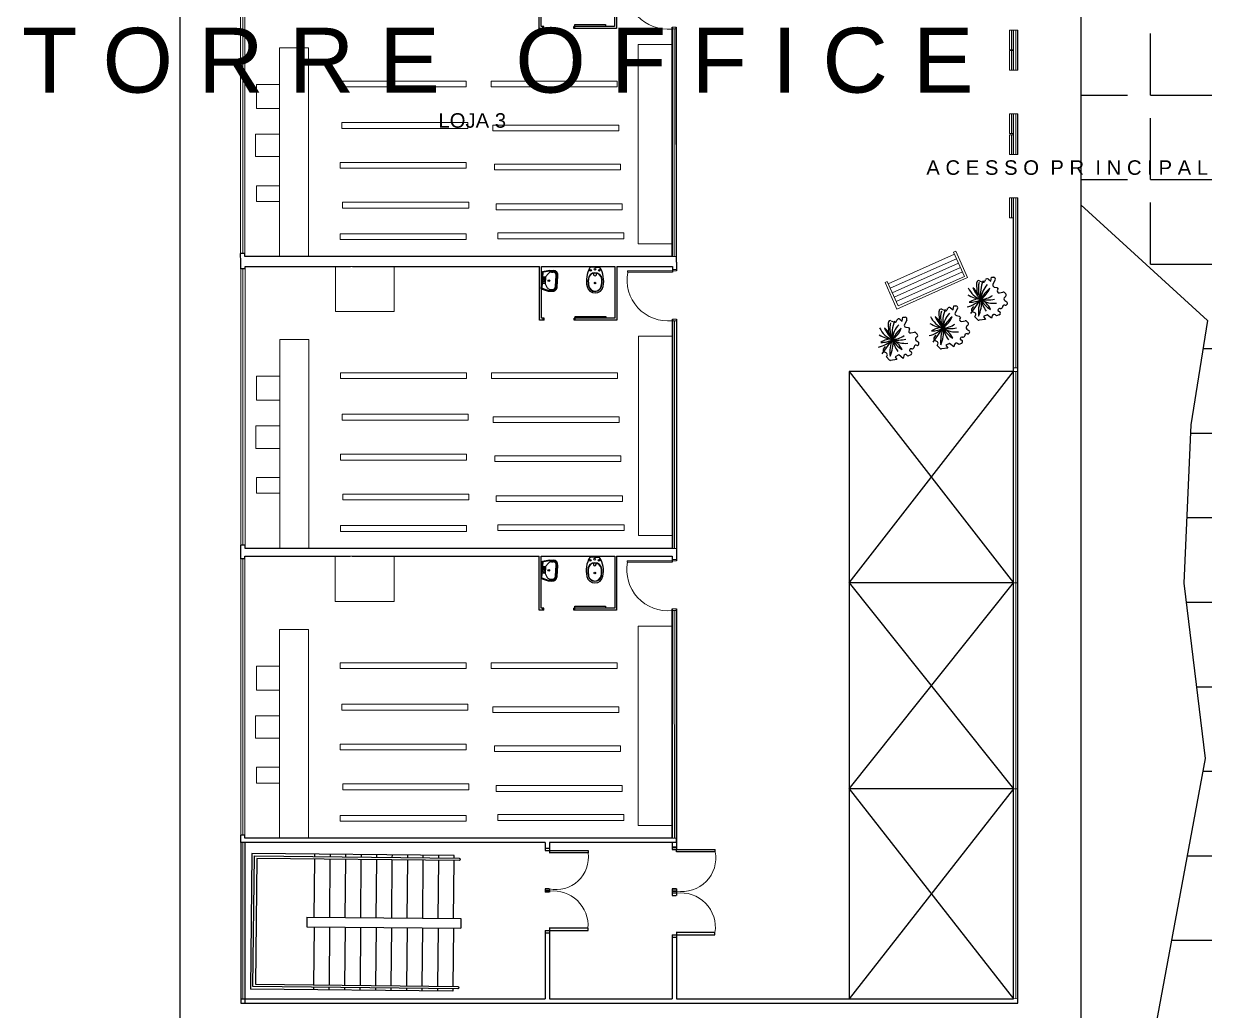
# Model space of a CAD drawing. Header units: metres. Extents: x 325024 to 7190115, y 7391967 to 10157759.
# Drawn here: x 326118.61 to 326143.46, y 7392826.5 to 7392846.89 of the extents above; entities that cross this region are included whole.
import ezdxf

# ---------------------------------------------------------------- set-up
doc = ezdxf.new("R2010")
doc.units = ezdxf.units.M
doc.layers.get('0').update_dxf_attribs({"lineweight": 18})
for name, color, linetype in [('Alvenaria', 6, 'Continuous'), ('Corrimão', 1, 'Continuous'), ('greeb', 92, 'Continuous'), ('HIDRAULICA', 3, 'Continuous'), ('PECAS', 2, 'Continuous'), ('TEXTO', 2, 'Continuous')]:
    doc.layers.add(name, color=color, linetype=linetype)
for name, color, linetype, lineweight in [('ESQUADRIA', 2, 'Continuous', 15), ('linagrossa', 7, 'Continuous', 25), ('MÓVEIS', 7, 'Continuous', 13), ('PISO', 254, 'Continuous', 9), ('VIDRO', 4, 'Continuous', 15)]:
    doc.layers.add(name, color=color, linetype=linetype, lineweight=lineweight)
doc.styles.get("Standard").update_dxf_attribs({"font": 'arial.ttf'})

# ---------------------------------------------------------------- blocks, each defined once
blk = doc.blocks.new('new block.dwg vaso sanitario')
at = {"layer": 'PECAS', "color": 0}
for q in [(0, 95.742742), (0, -95.742742)]:
    blk.add_line((0, 0), q, dxfattribs=at)
for centre, radius in [((40.000002, 0), 17.500001), ((62.500003, 91.500003), 17.500001), ((325.000014, 0), 15.000001), ((62.500003, -91.500004), 17.500001)]:
    blk.add_circle(centre, radius, dxfattribs=at)
for centre, radius, start, end in [((7.500001, 95.742742), 7.5, 120.612911, 180), ((281.877309, -367.965429), 546.302538, 78.038978, 120.612911), ((257.500011, 0), 145.000006, 94.115245, 180), ((257.500011, 0), 145.000006, 180, 265.884755), ((257.500011, 0), 138.500006, 94.115245, 180), ((257.500011, 0), 138.500006, 180, 265.884755), ((145.000006, 0), 30.000001, 213.541951, 146.458049), ((282.97582, -354.084727), 500.00002, 77.754014, 94.115245), ((282.97582, -354.084727), 493.50002, 77.754014, 94.115245), ((359.829176, 0), 131.170844, 0, 77.754014), ((359.829176, 0), 131.170844, 282.245986, 0), ((359.829176, 0), 137.670844, 0, 77.754014), ((359.829176, 0), 137.670844, 282.245986, 0), ((359.829176, 0), 170.170846, 0, 78.038978), ((359.829176, 0), 170.170846, 281.961022, 0), ((7.500001, -95.742742), 7.5, 180, 239.387089), ((281.877309, 367.965428), 546.302538, 239.387089, 281.961022), ((282.97582, 354.084726), 500.00002, 265.884755, 282.245986), ((282.97582, 354.084726), 493.50002, 265.884755, 282.245986)]:
    blk.add_arc(centre, radius, start, end, dxfattribs=at)
blk = doc.blocks.new('Escada Emergência')
at = {"layer": 'Alvenaria'}
for p, q in [((-4.18, -0.05), (-4.18, 0)), ((-4.18, 0), (0, 0)), ((-3.86, -0.05), (-3.86, 0)), ((-3.54, -0.05), (-3.54, 0)), ((-3.22, -0.05), (-3.22, 0)), ((-2.9, -0.05), (-2.9, 0)), ((-2.58, -0.05), (-2.58, 0)), ((-2.26, -0.05), (-2.26, 0)), ((-1.94, -0.05), (-1.94, 0)), ((-1.62, -0.05), (-1.62, 0)), ((-1.3, -0.05), (-1.3, 0)), ((0, -2.8), (0, 0)), ((-4.18, -1.3), (-4.18, -0.1)), ((-3.86, -1.3), (-3.86, -0.1)), ((-3.54, -1.3), (-3.54, -0.1)), ((-3.22, -1.3), (-3.22, -0.1)), ((-2.9, -1.3), (-2.9, -0.1)), ((-2.58, -1.3), (-2.58, -0.1)), ((-2.26, -1.3), (-2.26, -0.1)), ((-1.94, -1.3), (-1.94, -0.1)), ((-1.62, -1.3), (-1.62, -0.1)), ((-1.3, -1.3), (-1.3, -0.1)), ((-1.15, -1.3), (-4.33, -1.3)), ((-4.33, -1.5), (-4.33, -1.3)), ((-1.15, -1.5), (-1.15, -1.3)), ((-1.15, -1.5), (-4.33, -1.5)), ((-4.18, -1.5), (-4.18, -2.7)), ((-3.86, -1.5), (-3.86, -2.7)), ((-3.54, -1.5), (-3.54, -2.7)), ((-3.22, -1.5), (-3.22, -2.7)), ((-2.9, -1.5), (-2.9, -2.7)), ((-2.58, -1.5), (-2.58, -2.7)), ((-2.26, -1.5), (-2.26, -2.7)), ((-1.94, -1.5), (-1.94, -2.7)), ((-1.62, -1.5), (-1.62, -2.7)), ((-1.3, -1.5), (-1.3, -2.7)), ((-4.18, -2.75), (-4.18, -2.8)), ((-4.18, -2.8), (0, -2.8)), ((-3.86, -2.75), (-3.86, -2.8)), ((-3.54, -2.75), (-3.54, -2.8)), ((-3.22, -2.75), (-3.22, -2.8)), ((-2.9, -2.75), (-2.9, -2.8)), ((-2.58, -2.75), (-2.58, -2.8)), ((-2.26, -2.75), (-2.26, -2.8)), ((-1.94, -2.75), (-1.94, -2.8)), ((-1.62, -2.75), (-1.62, -2.8)), ((-1.3, -2.75), (-1.3, -2.8))]:
    blk.add_line(p, q, dxfattribs=at)
at = {"layer": 'Corrimão'}
blk.add_lwpolyline([(-4.28, -0.05), (-0.05, -0.05), (-0.05, -2.75), (-4.28, -2.75, -1), (-4.28, -2.7), (-0.1, -2.7), (-0.1, -0.1), (-4.28, -0.1, -1)], format="xyb", close=True, dxfattribs=at)
blk = doc.blocks.new('pia de banheiro')
at = {"layer": 'HIDRAULICA', "color": 0}
for p, q in [((-1167.941, -47.098), (-1167.741, -47.048)), ((-1167.941, -47.598), (-1167.941, -47.098)), ((-1167.921, -47.113), (-1167.736, -47.067)), ((-1167.921, -47.582), (-1167.921, -47.113)), ((-1167.841, -47.248), (-1167.767, -47.141)), ((-1167.741, -47.048), (-1167.632, -47.048)), ((-1167.741, -47.068), (-1167.632, -47.068)), ((-1167.685, -47.098), (-1167.632, -47.098)), ((-1167.541, -47.506), (-1167.541, -47.189)), ((-1167.511, -47.506), (-1167.511, -47.189)), ((-1167.491, -47.506), (-1167.491, -47.189)), ((-1167.921, -47.248), (-1167.841, -47.248)), ((-1167.841, -47.448), (-1167.921, -47.448)), ((-1167.841, -47.248), (-1167.841, -47.448)), ((-1167.841, -47.448), (-1167.771, -47.553)), ((-1167.941, -47.598), (-1167.741, -47.648)), ((-1167.921, -47.582), (-1167.736, -47.628)), ((-1167.741, -47.628), (-1167.632, -47.628)), ((-1167.741, -47.648), (-1167.632, -47.648)), ((-1167.687, -47.598), (-1167.632, -47.598))]:
    blk.add_line(p, q, dxfattribs=at)
for centre, radius in [((-1167.881, -47.348), 0.0195), ((-1167.881, -47.298), 0.0183), ((-1167.881, -47.398), 0.0182), ((-1167.741, -47.348), 0.0234)]:
    blk.add_circle(centre, radius, dxfattribs=at)
for centre, radius, start, end in [((-1167.685, -47.198), 0.1, 90, 145.2405), ((-1167.632, -47.189), 0.141, 0, 90), ((-1167.632, -47.189), 0.121, 0, 90), ((-1167.632, -47.189), 0.0914, 0, 90), ((-1167.687, -47.498), 0.1, 213.7272, 270), ((-1167.632, -47.506), 0.0914, 270, 0), ((-1167.632, -47.506), 0.121, 270, 0), ((-1167.632, -47.506), 0.141, 270, 0)]:
    blk.add_arc(centre, radius, start, end, dxfattribs=at)
blk = doc.blocks.new('tree-pl-31')
at = {"color": 0, "linetype": 'ByBlock'}
for p, q in [((-1.118, 0.086), (-0.991, 0.248)), ((-0.991, 0.248), (-0.91, 0.222)), ((-0.025, 0.096), (-0.862, 0.508)), ((-0.783, 0.29), (-0.75, 0.409)), ((-0.607, 0.471), (-0.458, 0.392)), ((0.314, 0.334), (0.829, 0.44)), ((0.946, 0.317), (0.902, 0.145)), ((0.977, 0.023), (1.035, 0.01)), ((-1.042, -0.33), (-1.136, -0.004)), ((-0.905, -0.207), (-1.042, -0.33)), ((-0.926, -0.64), (-0.782, -0.388)), ((-0.787, -0.657), (-0.926, -0.64)), ((-0.782, -0.388), (-0.905, -0.207)), ((0.74, -0.513), (0.74, -0.655)), ((1.118, -0.503), (0.872, -0.418)), ((1.101, -0.136), (1.021, -0.279)), ((1.021, -0.279), (1.238, -0.279)), ((1.238, -0.279), (1.25, -0.398)), ((-0.761, -0.878), (-0.716, -0.812)), ((-0.679, -1.011), (-0.761, -0.878)), ((-0.472, -0.907), (-0.499, -0.99)), ((-0.446, -0.906), (-0.472, -0.907)), ((-0.214, -1.12), (-0.244, -1.12)), ((-0.14, -1.29), (-0.129, -1.269)), ((0.128, -1.175), (0.069, -1.294)), ((0.32, -1.182), (0.291, -1.15)), ((0.533, -1.094), (0.473, -1.174)), ((0.481, -0.835), (0.551, -1.015)), ((0.668, -0.734), (0.62, -0.71)), ((0.74, -0.655), (0.668, -0.734)), ((-0.077, -1.333), (-0.14, -1.29))]:
    blk.add_line(p, q, dxfattribs=at)
for centre, radius, start, end in [((1.134, 1.495), 1.837, 204.01258, 231.15221), ((-1.182, -0.151), 1.219, 11.35568, 42.1465), ((0.929, 0.831), 1.219, 187.74703, 218.98324), ((1.163, -0.151), 1.219, 124.5644, 168.64432), ((1.805, 0.115), 1.837, 157.61267, 180.81329), ((-1.04, 0.024), 0.1, 141.86272, 196.07988), ((-0.44, -1.708), 1.837, 77.33424, 105.43579), ((-0.44, 1.834), 1.837, 254.56421, 282.66576), ((-0.88, 0.317), 0.1, 252.24341, 344.54933), ((-0.654, 0.383), 0.1, 62.15895, 164.54933), ((0.679, -1.616), 1.837, 111.56279, 134.18424), ((-1.181, 0.474), 1.219, 305.80884, 342.56663), ((0.68, -0.921), 1.219, 123.73175, 160.48954), ((1.083, -0.411), 1.219, 157.12713, 196.64003), ((0.719, -0.892), 1.219, 84.39933, 129.21764), ((-0.565, -1.675), 1.837, 48.96319, 73.76269), ((1.485, -0.961), 1.837, 121.9513, 146.58474), ((-1.047, 1.569), 1.837, 303.45503, 328.08846), ((1.163, 0.343), 1.219, 191.35568, 223.75306), ((1.805, 0.077), 1.837, 179.18671, 202.43807), ((0.558, -1.662), 1.837, 77.21474, 107.99123), ((0.114, -1.127), 1.219, 55.24334, 95.82227), ((0.895, 0.903), 1.219, 222.07606, 257.97502), ((0.849, 0.342), 0.1, 345.74529, 101.55475), ((0.999, 0.121), 0.1, 165.74529, 257.31082), ((1.013, -0.088), 0.1, 330.96283, 77.31082), ((0.84, -0.513), 0.1, 71.08283, 180), ((1.151, -0.408), 0.1, 251.08283, 6.00473), ((-0.798, -0.756), 0.1, 325.85938, 83.2062), ((-0.594, -0.959), 0.1, 211.51649, 342.00791), ((-0.442, -1.006), 0.1, 356.15566, 92.29225), ((-0.242, -1.02), 0.1, 176.15566, 268.75374), ((-0.216, -1.22), 0.1, 330.5417, 88.75374), ((0.218, -1.219), 0.1, 43.07036, 153.92079), ((0.393, -1.113), 0.1, 223.07036, 322.83506), ((0.574, -0.799), 0.1, 62.83364, 201.1591), ((0.453, -1.034), 0.1, 322.83506, 10.9464), ((-0.021, -1.25), 0.1, 235.69401, 333.92079)]:
    blk.add_arc(centre, radius, start, end, dxfattribs=at)
blk = doc.blocks.new('BANCO DE PRAÇA')
at = {"layer": 'MÓVEIS'}
for p, q in [((-1258.724, -31.249), (-1257.124, -31.249)), ((-1258.724, -31.849), (-1258.724, -31.249)), ((-1258.674, -31.299), (-1257.174, -31.299)), ((-1258.674, -31.849), (-1258.674, -31.299)), ((-1257.174, -31.299), (-1257.174, -31.849)), ((-1257.124, -31.249), (-1257.124, -31.849)), ((-1258.674, -31.399), (-1257.174, -31.399)), ((-1258.674, -31.499), (-1257.174, -31.499)), ((-1258.724, -31.799), (-1258.724, -31.849)), ((-1258.674, -31.599), (-1257.174, -31.599)), ((-1258.674, -31.699), (-1257.174, -31.699)), ((-1258.674, -31.799), (-1257.174, -31.799)), ((-1258.674, -31.849), (-1258.674, -31.799)), ((-1257.174, -31.799), (-1257.174, -31.849)), ((-1257.124, -31.849), (-1257.124, -31.799)), ((-1258.724, -31.849), (-1258.674, -31.849)), ((-1257.174, -31.849), (-1257.124, -31.849))]:
    blk.add_line(p, q, dxfattribs=at)

msp = doc.modelspace()

# ---------------------------------------------------------------- hatches: boundary and pattern name
at = {"layer": 'linagrossa'}
h = msp.add_hatch(dxfattribs=at)
h.set_pattern_fill('ANGLE', color=256, scale=0.25)
h.set_pattern_definition([(0, (0, 0), (0, 1.74625), [1.27, -0.47625]), (90, (0, 0), (-1.74625, 1e-16), [1.27, -0.47625])])
h.paths.add_polyline_path([(326143.887, 7392816.626), (326144.425, 7392819.217), (326145.844, 7392821.711), (326147.459, 7392825.299), (326149.074, 7392828.428), (326150.151, 7392831.46), (326150.248, 7392833.366), (326150.36, 7392835.543), (326149.562, 7392838.668), (326147.751, 7392842.579), (326147.164, 7392846.148), (326148.485, 7392848.544), (326148.975, 7392849.962), (326148.828, 7392850.842), (326146.724, 7392851.869), (326142.76, 7392852.553), (326140.434, 7392852.553), (326140.434, 7392843.155), (326143.053, 7392840.759), (326142.711, 7392838.608), (326142.564, 7392835.332), (326143.004, 7392831.714), (326141.778, 7392825.098), (326140.359, 7392823.436), (326137.57, 7392821.529), (326135.857, 7392821.138), (326131.4, 7392819.11), (326128.758, 7392817.907), (326125.495, 7392816.395), (326125.842, 7392812.8), (326129.051, 7392810.554), (326130.027, 7392809.231), (326129.319, 7392806.201), (326126.208, 7392801.875), (326125.523, 7392799.968), (326125.376, 7392797.132), (326125.213, 7392793.97), (326125.077, 7392791.34), (326125.313, 7392789.149), (326127.174, 7392789.35), (326126.95, 7392800.628), (326136.862, 7392800.375), (326141.547, 7392803.374), (326142.811, 7392804.384), (326144.53, 7392807.011), (326147.488, 7392809.838), (326147.537, 7392811.451), (326143.593, 7392814.279)])
h.paths.add_polyline_path([(326126.592, 7392800.711), (326126.574, 7392800.606), (326126.384, 7392800.667)], flags=16)
h.paths.add_polyline_path([(326126.055, 7392800.838), (326126.215, 7392800.733), (326126.11, 7392800.574), (326126.025, 7392800.637)], flags=16)
h.paths.add_polyline_path([(326126.332, 7392800.607), (326126.311, 7392800.544), (326126.195, 7392800.511), (326126.206, 7392800.606)], flags=16)
h.paths.add_polyline_path([(326126.677, 7392800.46), (326126.41, 7392800.431), (326126.532, 7392800.312)], flags=16)
h.paths.add_polyline_path([(326125.929, 7392800.615), (326126.047, 7392800.489), (326125.857, 7392800.392), (326125.703, 7392800.442)], flags=16)
h.paths.add_polyline_path([(326126.335, 7392800.439), (326126.406, 7392800.333), (326126.2, 7392800.34), (326126.184, 7392800.318), (326126.186, 7392800.32), (326126.09, 7392800.404), (326126.28, 7392800.448), (326126.2, 7392800.34), (326126.211, 7392800.34)], flags=16)
h.paths.add_polyline_path([(326126.635, 7392800.285), (326126.771, 7392800.197), (326126.507, 7392800.088), (326126.426, 7392800.241)], flags=16)
h.paths.add_polyline_path([(326125.963, 7392800.393), (326126.112, 7392800.309), (326125.977, 7392800.257), (326126.032, 7392800.096), (326126.198, 7392800.088), (326126.175, 7392800.076), (326126.201, 7392800.047), (326126.343, 7392800.174), (326126.409, 7392800.092), (326126.328, 7392799.905), (326126.175, 7392800.076), (326126.008, 7392799.991), (326126.007, 7392799.999), (326125.901, 7392799.951), (326125.869, 7392800.162), (326125.924, 7392800.236), (326125.861, 7392800.212)], flags=16)
h.paths.add_polyline_path([(326126.277, 7392800.257), (326126.242, 7392800.168), (326126.12, 7392800.199), (326126.157, 7392800.256)], flags=16)
h.paths.add_polyline_path([(326126.595, 7392799.836), (326126.595, 7392799.664), (326126.39, 7392799.723), (326126.38, 7392799.741), (326126.276, 7392799.774), (326126.352, 7392799.79), (326126.311, 7392799.864)], flags=16)
h.paths.add_polyline_path([(326126.043, 7392799.948), (326126.144, 7392799.761), (326126.107, 7392799.637), (326126.132, 7392799.637), (326126.111, 7392799.573), (326125.995, 7392799.541), (326126.006, 7392799.636), (326126.072, 7392799.636), (326125.995, 7392799.734), (326125.909, 7392799.603), (326125.824, 7392799.666), (326125.855, 7392799.867), (326125.918, 7392799.826)], flags=16)
h.paths.add_polyline_path([(326126.57, 7392799.567), (326126.302, 7392799.537), (326126.424, 7392799.418)], flags=16)
h.paths.add_polyline_path([(326126.228, 7392799.546), (326126.299, 7392799.44), (326126.104, 7392799.447)], flags=16)
h.paths.add_polyline_path([(326126.675, 7392799.266), (326126.696, 7392799.282), (326126.689, 7392799.287)], flags=16)
h.paths.add_polyline_path([(326125.706, 7392799.675), (326125.686, 7392799.611), (326125.569, 7392799.579), (326125.581, 7392799.674)], flags=16)
h.paths.add_polyline_path([(326126.08, 7392799.478), (326125.985, 7392799.35), (326125.889, 7392799.434)], flags=16)
h.paths.add_polyline_path([(326126.17, 7392799.364), (326126.134, 7392799.275), (326126.012, 7392799.306), (326126.049, 7392799.362)], flags=16)
h.paths.add_polyline_path([(326126.815, 7392799.174), (326126.809, 7392799.155), (326126.901, 7392799.04), (326126.819, 7392798.853), (326126.723, 7392798.961), (326126.668, 7392798.887), (326126.573, 7392798.971), (326126.697, 7392798.999), (326126.783, 7392799.076), (326126.794, 7392799.11), (326126.678, 7392799.077), (326126.684, 7392799.128), (326126.611, 7392799.147), (326126.648, 7392799.203), (326126.768, 7392799.205), (326126.756, 7392799.173)], flags=16)
h.paths.add_polyline_path([(326125.762, 7392799.422), (326125.911, 7392799.339), (326125.66, 7392799.241)], flags=16)
h.paths.add_polyline_path([(326126.236, 7392799.281), (326126.302, 7392799.199), (326126.236, 7392799.047), (326126.412, 7392799.181), (326126.53, 7392799.055), (326126.34, 7392798.958), (326126.185, 7392799.008), (326126.208, 7392799.026), (326126.093, 7392799.154)], flags=16)
h.paths.add_polyline_path([(326125.997, 7392799.117), (326125.807, 7392799.021), (326125.798, 7392799.127)], flags=16)
h.paths.add_polyline_path([(326126.727, 7392798.75), (326126.664, 7392798.655), (326126.722, 7392798.652), (326126.718, 7392798.623), (326126.844, 7392798.624), (326126.823, 7392798.56), (326126.707, 7392798.528), (326126.722, 7392798.652), (326126.681, 7392798.654), (326126.655, 7392798.641), (326126.622, 7392798.591), (326126.595, 7392798.61), (326126.504, 7392798.564), (326126.559, 7392798.505), (326126.351, 7392798.399), (326126.343, 7392798.354), (326126.152, 7392798.414), (326126.273, 7392798.44), (326126.214, 7392798.459), (326126.441, 7392798.631), (326126.488, 7392798.581), (326126.481, 7392798.664), (326126.538, 7392798.661), (326126.569, 7392798.866), (326126.557, 7392798.861)], flags=16)
h.paths.add_polyline_path([(326125.737, 7392798.818), (326125.469, 7392798.789), (326125.592, 7392798.669)], flags=16)
h.paths.add_polyline_path([(326125.828, 7392798.776), (326125.988, 7392798.671), (326125.883, 7392798.512), (326125.827, 7392798.553), (326125.736, 7392798.516), (326125.82, 7392798.427), (326125.63, 7392798.33), (326125.475, 7392798.38), (326125.565, 7392798.449), (326125.486, 7392798.599), (326125.694, 7392798.643), (326125.798, 7392798.576)], flags=16)
h.paths.add_polyline_path([(326126.792, 7392798.465), (326126.698, 7392798.337), (326126.602, 7392798.421)], flags=16)
h.paths.add_polyline_path([(326126.105, 7392798.545), (326126.084, 7392798.482), (326125.968, 7392798.449), (326125.979, 7392798.544)], flags=16)
h.paths.add_polyline_path([(326126.85, 7392798.105), (326126.831, 7392798), (326126.63, 7392798.064), (326126.611, 7392798.054)], flags=16)
h.paths.add_polyline_path([(326126.475, 7392798.41), (326126.623, 7392798.326), (326126.471, 7392798.267), (326126.526, 7392798.165), (326126.473, 7392797.987), (326126.54, 7392797.944), (326126.276, 7392797.836), (326126.195, 7392797.988), (326126.403, 7392798.032), (326126.473, 7392797.987), (326126.48, 7392798.009), (326126.377, 7392798.137), (326126.301, 7392798.059), (326126.179, 7392798.178), (326126.331, 7392798.195), (326126.302, 7392798.232), (326126.425, 7392798.352), (326126.434, 7392798.337)], flags=16)
h.paths.add_polyline_path([(326126.053, 7392798.386), (326125.959, 7392798.259), (326125.863, 7392798.342)], flags=16)
h.paths.add_polyline_path([(326125.736, 7392798.331), (326125.884, 7392798.247), (326125.679, 7392798.167), (326125.652, 7392798.086), (326125.553, 7392798.058), (326125.604, 7392797.986), (326125.621, 7392797.99), (326125.527, 7392797.862), (326125.431, 7392797.946), (326125.604, 7392797.986), (326125.553, 7392798.058), (326125.536, 7392798.053), (326125.547, 7392798.148), (326125.632, 7392798.149), (326125.634, 7392798.15)], flags=16)
h.paths.add_polyline_path([(326126.104, 7392798.186), (326126.175, 7392798.08), (326125.98, 7392798.087)], flags=16)
h.paths.add_polyline_path([(326126.935, 7392797.854), (326126.667, 7392797.824), (326126.79, 7392797.705)], flags=16)
h.paths.add_polyline_path([(326126.046, 7392798.005), (326126.011, 7392797.915), (326125.889, 7392797.947), (326125.925, 7392798.003), (326125.781, 7392797.929), (326125.771, 7392798.035), (326125.971, 7392798.026), (326125.926, 7392798.003)], flags=16)
h.paths.add_polyline_path([(326126.593, 7392797.833), (326126.664, 7392797.727), (326126.469, 7392797.734)], flags=16)
h.paths.add_polyline_path([(326126.112, 7392797.922), (326126.178, 7392797.839), (326126.112, 7392797.687), (326126.29, 7392797.57), (326126.185, 7392797.411), (326126.1, 7392797.474), (326126.122, 7392797.624), (326125.97, 7392797.795)], flags=16)
h.paths.add_polyline_path([(326126.535, 7392797.651), (326126.499, 7392797.562), (326126.378, 7392797.593), (326126.414, 7392797.649)], flags=16)
h.paths.add_polyline_path([(326126.601, 7392797.568), (326126.667, 7392797.486), (326126.586, 7392797.299), (326126.458, 7392797.441)], flags=16)
h.paths.add_polyline_path([(326126.407, 7392797.444), (326126.386, 7392797.381), (326126.27, 7392797.348), (326126.281, 7392797.443)], flags=16)
h.paths.add_polyline_path([(326125.702, 7392797.589), (326125.683, 7392797.484), (326125.493, 7392797.544)], flags=16)
h.paths.add_polyline_path([(326126.004, 7392797.452), (326126.122, 7392797.326), (326125.932, 7392797.229), (326125.741, 7392797.291), (326125.642, 7392797.189), (326125.519, 7392797.308), (326125.787, 7392797.338), (326125.741, 7392797.291), (326125.778, 7392797.279)], flags=16)
h.paths.add_polyline_path([(326126.355, 7392797.285), (326126.261, 7392797.157), (326126.165, 7392797.241)], flags=16)
h.paths.add_polyline_path([(326126.038, 7392797.23), (326126.187, 7392797.146), (326125.936, 7392797.049)], flags=16)
h.paths.add_polyline_path([(326125.744, 7392797.162), (326125.88, 7392797.074), (326125.617, 7392796.966), (326125.58, 7392797.034), (326125.57, 7392796.998), (326125.508, 7392797.112)], flags=16)
h.paths.add_polyline_path([(326126.273, 7392796.925), (326126.083, 7392796.828), (326126.073, 7392796.934)], flags=16)

# ---------------------------------------------------------------- linework, layer by layer
at = {"layer": 'ESQUADRIA'}
for centre, radius, start, end in [((326131.905, 7392847.628), 0.848, 169.3824, 275.9696), ((326131.91, 7392841.601), 0.848, 169.3824, 275.9696), ((326131.906, 7392835.612), 0.848, 169.3824, 275.9696), ((326129.6, 7392829.67), 0.664, 257.7923, 8.0597), ((326132.202, 7392829.658), 0.695, 260.314, 10.7655), ((326129.535, 7392828.256), 0.723, 356.0067, 96.0447), ((326132.174, 7392828.223), 0.714, 351.3114, 97.6091)]:
    msp.add_arc(centre, radius, start, end, dxfattribs=at)
at = {"layer": 'linagrossa'}
for p, q in [((326129.247, 7392846.794), (326129.247, 7392847.906)), ((326129.288, 7392846.835), (326129.288, 7392847.906)), ((326130.807, 7392847.906), (326130.807, 7392846.835)), ((326130.847, 7392847.906), (326130.847, 7392846.794)), ((326129.344, 7392846.794), (326129.247, 7392846.794)), ((326129.344, 7392846.835), (326129.288, 7392846.835)), ((326129.323, 7392846.794), (326129.323, 7392846.835)), ((326129.344, 7392846.794), (326129.344, 7392846.835)), ((326130.144, 7392846.835), (326129.963, 7392846.835)), ((326129.965, 7392846.835), (326129.965, 7392846.794)), ((326129.965, 7392846.794), (326129.965, 7392846.835)), ((326130.144, 7392846.794), (326129.965, 7392846.794)), ((326129.987, 7392846.835), (326129.987, 7392846.875)), ((326129.987, 7392846.875), (326130.62, 7392846.875)), ((326129.987, 7392846.794), (326129.987, 7392846.835)), ((326130.807, 7392846.835), (326130.144, 7392846.835)), ((326130.506, 7392846.794), (326130.144, 7392846.794)), ((326130.847, 7392846.794), (326130.506, 7392846.794)), ((326130.62, 7392846.875), (326130.62, 7392846.835)), ((326131.993, 7392846.82), (326131.993, 7392842.082)), ((326131.993, 7392842.082), (326131.993, 7392846.82)), ((326132.081, 7392846.82), (326132.081, 7392841.994)), ((326132.086, 7392841.967), (326132.081, 7392846.82)), ((326139.048, 7392845.935), (326139.048, 7392846.761)), ((326139.048, 7392845.935), (326139.048, 7392846.761)), ((326139.135, 7392845.935), (326139.135, 7392846.761)), ((326139.048, 7392844.194), (326139.048, 7392845.035)), ((326139.048, 7392844.194), (326139.048, 7392845.035)), ((326139.135, 7392844.194), (326139.135, 7392845.035)), ((326139.048, 7392826.747), (326139.048, 7392843.294)), ((326139.048, 7392835.342), (326139.048, 7392843.294)), ((326139.135, 7392826.659), (326139.135, 7392843.294)), ((326123.086, 7392841.967), (326123.081, 7392842.148)), ((326123.168, 7392842.148), (326123.081, 7392842.148)), ((326123.168, 7392842.082), (326123.168, 7392842.148)), ((326131.993, 7392842.082), (326123.168, 7392842.082)), ((326123.086, 7392841.827), (326123.086, 7392841.967)), ((326123.174, 7392841.827), (326123.086, 7392841.827)), ((326123.174, 7392841.879), (326125.35, 7392841.879)), ((326123.174, 7392841.827), (326123.174, 7392841.879)), ((326125.391, 7392841.879), (326128.265, 7392841.879)), ((326128.265, 7392841.879), (326129.253, 7392841.879)), ((326129.253, 7392840.767), (326129.253, 7392841.879)), ((326129.294, 7392841.879), (326130.812, 7392841.879)), ((326129.294, 7392840.808), (326129.294, 7392841.879)), ((326130.812, 7392841.879), (326130.812, 7392840.808)), ((326130.853, 7392841.879), (326131.999, 7392841.879)), ((326130.853, 7392841.879), (326130.853, 7392840.767)), ((326131.999, 7392841.879), (326131.999, 7392841.758)), ((326132.086, 7392841.967), (326132.086, 7392841.787)), ((326129.35, 7392840.767), (326129.253, 7392840.767)), ((326129.35, 7392840.808), (326129.294, 7392840.808)), ((326129.329, 7392840.767), (326129.329, 7392840.808)), ((326129.35, 7392840.767), (326129.35, 7392840.808)), ((326130.15, 7392840.808), (326129.969, 7392840.808)), ((326129.97, 7392840.767), (326129.97, 7392840.808)), ((326130.15, 7392840.767), (326129.97, 7392840.767)), ((326129.971, 7392840.808), (326129.971, 7392840.767)), ((326129.993, 7392840.808), (326129.993, 7392840.848)), ((326129.993, 7392840.848), (326130.625, 7392840.848)), ((326129.993, 7392840.767), (326129.993, 7392840.808)), ((326130.812, 7392840.808), (326130.15, 7392840.808)), ((326130.512, 7392840.767), (326130.15, 7392840.767)), ((326130.853, 7392840.767), (326130.512, 7392840.767)), ((326130.625, 7392840.848), (326130.625, 7392840.808)), ((326131.999, 7392840.793), (326131.999, 7392836.054)), ((326131.999, 7392836.054), (326131.999, 7392840.793)), ((326132.086, 7392840.793), (326132.086, 7392835.967)), ((326135.65, 7392839.706), (326135.65, 7392826.747)), ((326139.048, 7392839.706), (326135.65, 7392839.706)), ((326135.65, 7392835.342), (326139.048, 7392839.706)), ((326135.65, 7392839.706), (326139.048, 7392835.342)), ((326123.082, 7392835.977), (326123.086, 7392836.121)), ((326123.174, 7392836.121), (326123.086, 7392836.121)), ((326123.174, 7392836.054), (326123.174, 7392836.121)), ((326131.999, 7392836.054), (326123.174, 7392836.054)), ((326123.082, 7392835.838), (326123.082, 7392835.977)), ((326123.169, 7392835.838), (326123.082, 7392835.838)), ((326123.169, 7392835.89), (326125.345, 7392835.89)), ((326123.169, 7392835.838), (326123.169, 7392835.89)), ((326125.386, 7392835.89), (326128.26, 7392835.89)), ((326128.26, 7392835.89), (326129.248, 7392835.89)), ((326129.248, 7392834.777), (326129.248, 7392835.89)), ((326129.289, 7392835.89), (326130.808, 7392835.89)), ((326129.289, 7392834.818), (326129.289, 7392835.89)), ((326130.808, 7392835.89), (326130.808, 7392834.818)), ((326130.848, 7392835.89), (326131.994, 7392835.89)), ((326130.848, 7392835.89), (326130.848, 7392834.777)), ((326131.994, 7392835.89), (326131.994, 7392835.769)), ((326132.086, 7392835.967), (326132.082, 7392835.797)), ((326139.048, 7392835.342), (326135.65, 7392835.342)), ((326135.65, 7392831.089), (326139.048, 7392835.342)), ((326135.65, 7392835.342), (326139.048, 7392831.089)), ((326129.345, 7392834.777), (326129.248, 7392834.777)), ((326129.345, 7392834.818), (326129.289, 7392834.818)), ((326129.324, 7392834.777), (326129.324, 7392834.818)), ((326129.345, 7392834.777), (326129.345, 7392834.818)), ((326130.145, 7392834.818), (326129.964, 7392834.818)), ((326129.966, 7392834.818), (326129.966, 7392834.777)), ((326129.966, 7392834.777), (326129.966, 7392834.818)), ((326130.145, 7392834.777), (326129.966, 7392834.777)), ((326129.988, 7392834.818), (326129.988, 7392834.858)), ((326129.988, 7392834.858), (326130.621, 7392834.858)), ((326129.988, 7392834.777), (326129.988, 7392834.818)), ((326130.808, 7392834.818), (326130.145, 7392834.818)), ((326130.507, 7392834.777), (326130.145, 7392834.777)), ((326130.848, 7392834.777), (326130.507, 7392834.777)), ((326130.621, 7392834.858), (326130.621, 7392834.818)), ((326131.994, 7392834.803), (326131.994, 7392830.065)), ((326131.994, 7392830.065), (326131.994, 7392834.803)), ((326132.082, 7392834.803), (326132.082, 7392829.977)), ((326132.082, 7392829.977), (326132.082, 7392834.803)), ((326139.048, 7392831.089), (326135.65, 7392831.089)), ((326139.048, 7392831.089), (326135.65, 7392826.747)), ((326135.65, 7392831.089), (326139.048, 7392826.747)), ((326123.082, 7392829.977), (326123.082, 7392830.131)), ((326123.169, 7392830.131), (326123.082, 7392830.131)), ((326123.169, 7392830.065), (326123.169, 7392830.131)), ((326131.994, 7392830.065), (326123.169, 7392830.065)), ((326129.372, 7392829.977), (326123.082, 7392829.977)), ((326123.082, 7392829.977), (326123.082, 7392826.659)), ((326123.169, 7392829.977), (326123.169, 7392826.659)), ((326129.37, 7392829.857), (326129.457, 7392829.857)), ((326129.37, 7392829.809), (326129.457, 7392829.809)), ((326129.372, 7392829.977), (326129.372, 7392829.809)), ((326129.457, 7392829.809), (326130.257, 7392829.809)), ((326132.082, 7392829.977), (326129.459, 7392829.977)), ((326129.459, 7392829.977), (326129.459, 7392829.763)), ((326130.257, 7392829.809), (326130.257, 7392829.763)), ((326131.994, 7392829.977), (326131.994, 7392829.835)), ((326132.082, 7392829.882), (326131.994, 7392829.882)), ((326132.082, 7392829.835), (326131.994, 7392829.835)), ((326131.998, 7392829.881), (326132.085, 7392829.881)), ((326131.998, 7392829.833), (326132.085, 7392829.833)), ((326132.082, 7392829.977), (326132.082, 7392829.833)), ((326132.085, 7392829.788), (326132.082, 7392829.833)), ((326132.085, 7392829.833), (326132.885, 7392829.833)), ((326132.885, 7392829.788), (326132.885, 7392829.833)), ((326130.257, 7392829.763), (326129.457, 7392829.763)), ((326132.885, 7392829.788), (326132.085, 7392829.788)), ((326129.457, 7392829.021), (326129.369, 7392829.021)), ((326129.369, 7392828.975), (326129.457, 7392828.975)), ((326129.37, 7392828.993), (326129.457, 7392828.993)), ((326129.457, 7392828.948), (326129.37, 7392828.948)), ((326129.372, 7392829.021), (326129.372, 7392828.948)), ((326129.459, 7392829.021), (326129.459, 7392828.975)), ((326129.459, 7392828.975), (326129.459, 7392828.948)), ((326132.08, 7392828.93), (326131.992, 7392828.93)), ((326131.992, 7392828.885), (326132.08, 7392828.885)), ((326131.994, 7392829.019), (326131.994, 7392828.885)), ((326132.082, 7392829.019), (326131.994, 7392829.019)), ((326131.994, 7392828.974), (326132.082, 7392828.974)), ((326131.998, 7392829.018), (326132.085, 7392829.018)), ((326132.085, 7392828.973), (326131.998, 7392828.973)), ((326132.082, 7392829.019), (326132.082, 7392828.931)), ((326132.082, 7392828.93), (326132.082, 7392828.885)), ((326129.369, 7392828.16), (326129.457, 7392828.16)), ((326129.369, 7392828.112), (326129.457, 7392828.112)), ((326129.372, 7392828.16), (326129.372, 7392826.747)), ((326130.257, 7392828.205), (326129.457, 7392828.205)), ((326129.457, 7392828.16), (326130.257, 7392828.16)), ((326129.459, 7392828.205), (326129.459, 7392826.747)), ((326130.257, 7392828.16), (326130.257, 7392828.205)), ((326131.992, 7392828.069), (326132.08, 7392828.069)), ((326131.994, 7392828.069), (326131.994, 7392826.747)), ((326132.88, 7392828.115), (326132.08, 7392828.115)), ((326132.08, 7392828.069), (326132.88, 7392828.069)), ((326132.082, 7392828.115), (326132.082, 7392826.747)), ((326132.88, 7392828.069), (326132.88, 7392828.115)), ((326131.992, 7392828.022), (326132.08, 7392828.022)), ((326123.082, 7392826.747), (326129.372, 7392826.747)), ((326123.082, 7392826.659), (326135.949, 7392826.659)), ((326129.459, 7392826.747), (326131.994, 7392826.747)), ((326132.082, 7392826.747), (326135.949, 7392826.747)), ((326135.949, 7392826.747), (326139.048, 7392826.747)), ((326135.949, 7392826.659), (326139.135, 7392826.659))]:
    msp.add_line(p, q, dxfattribs=at)
msp.add_lwpolyline([(326121.834, 7392870.057), (326140.434, 7392870.057), (326140.434, 7392825.357), (326121.834, 7392825.357)], close=True, dxfattribs=at)
msp.add_lwpolyline([(326140.434, 7392843.155), (326143.053, 7392840.759), (326142.711, 7392838.608), (326142.564, 7392835.332), (326143.004, 7392831.714), (326141.778, 7392825.098), (326140.359, 7392823.436), (326137.57, 7392821.529), (326135.857, 7392821.138), (326131.4, 7392819.11), (326128.758, 7392817.907), (326125.495, 7392816.395), (326125.842, 7392812.8), (326129.051, 7392810.554), (326130.027, 7392809.231), (326129.319, 7392806.201), (326129.319, 7392806.201), (326126.208, 7392801.875), (326125.523, 7392799.968), (326125.376, 7392797.132), (326125.213, 7392793.97), (326125.077, 7392791.34), (326125.313, 7392789.149)], dxfattribs=at)
at = {"layer": 'PISO'}
for p, q in [((326132.081, 7392846.82), (326131.993, 7392846.82)), ((326132.081, 7392846.785), (326131.993, 7392846.785)), ((326131.999, 7392841.787), (326131.072, 7392841.787)), ((326131.072, 7392841.787), (326131.072, 7392841.758)), ((326131.072, 7392841.758), (326131.999, 7392841.758)), ((326132.086, 7392841.817), (326131.999, 7392841.817)), ((326132.086, 7392841.787), (326131.999, 7392841.787)), ((326132.086, 7392840.793), (326131.999, 7392840.793)), ((326132.086, 7392840.758), (326131.999, 7392840.758)), ((326131.994, 7392835.797), (326131.067, 7392835.797)), ((326131.067, 7392835.797), (326131.067, 7392835.769)), ((326131.067, 7392835.769), (326131.994, 7392835.769)), ((326132.082, 7392835.827), (326131.994, 7392835.827)), ((326132.082, 7392835.797), (326131.994, 7392835.797)), ((326132.082, 7392834.803), (326131.994, 7392834.803)), ((326132.082, 7392834.768), (326131.994, 7392834.768))]:
    msp.add_line(p, q, dxfattribs=at)
for points in [[(326131.993, 7392846.464), (326131.993, 7392842.348), (326131.291, 7392842.348), (326131.291, 7392846.464)], [(326124.485, 7392842.082), (326124.485, 7392846.394), (326123.885, 7392846.394), (326123.885, 7392842.082)], [(326127.741, 7392845.708), (326127.741, 7392845.588), (326125.136, 7392845.588), (326125.136, 7392845.708)], [(326130.859, 7392845.708), (326130.859, 7392845.588), (326128.255, 7392845.588), (326128.255, 7392845.708)], [(326123.885, 7392845.64), (326123.885, 7392845.142), (326123.406, 7392845.142), (326123.406, 7392845.64)], [(326127.775, 7392844.851), (326127.775, 7392844.731), (326125.17, 7392844.731), (326125.17, 7392844.851)], [(326130.893, 7392844.799), (326130.893, 7392844.679), (326128.289, 7392844.679), (326128.289, 7392844.799)], [(326123.885, 7392844.611), (326123.885, 7392844.148), (326123.389, 7392844.148), (326123.389, 7392844.611)], [(326127.741, 7392844.028), (326127.741, 7392843.908), (326125.136, 7392843.908), (326125.136, 7392844.028)], [(326130.928, 7392843.993), (326130.928, 7392843.873), (326128.323, 7392843.873), (326128.323, 7392843.993)], [(326123.885, 7392843.547), (326123.885, 7392843.222), (326123.406, 7392843.222), (326123.406, 7392843.547)], [(326127.792, 7392843.205), (326127.792, 7392843.084), (326125.188, 7392843.084), (326125.188, 7392843.205)], [(326130.962, 7392843.17), (326130.962, 7392843.05), (326128.357, 7392843.05), (326128.357, 7392843.17)], [(326127.741, 7392842.553), (326127.741, 7392842.433), (326125.136, 7392842.433), (326125.136, 7392842.553)], [(326130.996, 7392842.57), (326130.996, 7392842.45), (326128.392, 7392842.45), (326128.392, 7392842.57)], [(326125.039, 7392841.879), (326125.039, 7392840.95), (326126.256, 7392840.95), (326126.256, 7392841.879)], [(326124.491, 7392836.054), (326124.491, 7392840.367), (326123.891, 7392840.367), (326123.891, 7392836.054)], [(326131.999, 7392840.436), (326131.999, 7392836.32), (326131.297, 7392836.32), (326131.297, 7392840.436)], [(326123.891, 7392839.612), (326123.891, 7392839.115), (326123.411, 7392839.115), (326123.411, 7392839.612)], [(326127.746, 7392839.681), (326127.746, 7392839.561), (326125.142, 7392839.561), (326125.142, 7392839.681)], [(326130.865, 7392839.681), (326130.865, 7392839.561), (326128.26, 7392839.561), (326128.26, 7392839.681)], [(326127.781, 7392838.824), (326127.781, 7392838.703), (326125.176, 7392838.703), (326125.176, 7392838.824)], [(326130.899, 7392838.772), (326130.899, 7392838.652), (326128.295, 7392838.652), (326128.295, 7392838.772)], [(326123.891, 7392838.583), (326123.891, 7392838.12), (326123.394, 7392838.12), (326123.394, 7392838.583)], [(326127.746, 7392838), (326127.746, 7392837.88), (326125.142, 7392837.88), (326125.142, 7392838)], [(326130.933, 7392837.966), (326130.933, 7392837.846), (326128.329, 7392837.846), (326128.329, 7392837.966)], [(326123.891, 7392837.52), (326123.891, 7392837.194), (326123.411, 7392837.194), (326123.411, 7392837.52)], [(326127.798, 7392837.177), (326127.798, 7392837.057), (326125.193, 7392837.057), (326125.193, 7392837.177)], [(326130.967, 7392837.143), (326130.967, 7392837.023), (326128.363, 7392837.023), (326128.363, 7392837.143)], [(326127.746, 7392836.525), (326127.746, 7392836.405), (326125.142, 7392836.405), (326125.142, 7392836.525)], [(326131.002, 7392836.543), (326131.002, 7392836.423), (326128.397, 7392836.423), (326128.397, 7392836.543)], [(326125.034, 7392835.89), (326125.034, 7392834.96), (326126.251, 7392834.96), (326126.251, 7392835.89)], [(326124.486, 7392830.065), (326124.486, 7392834.377), (326123.886, 7392834.377), (326123.886, 7392830.065)], [(326131.994, 7392834.447), (326131.994, 7392830.331), (326131.292, 7392830.331), (326131.292, 7392834.447)], [(326123.886, 7392833.623), (326123.886, 7392833.125), (326123.407, 7392833.125), (326123.407, 7392833.623)], [(326127.742, 7392833.691), (326127.742, 7392833.571), (326125.137, 7392833.571), (326125.137, 7392833.691)], [(326130.86, 7392833.691), (326130.86, 7392833.571), (326128.256, 7392833.571), (326128.256, 7392833.691)], [(326127.776, 7392832.834), (326127.776, 7392832.714), (326125.171, 7392832.714), (326125.171, 7392832.834)], [(326123.886, 7392832.594), (326123.886, 7392832.131), (326123.39, 7392832.131), (326123.39, 7392832.594)], [(326130.894, 7392832.782), (326130.894, 7392832.662), (326128.29, 7392832.662), (326128.29, 7392832.782)], [(326127.742, 7392832.011), (326127.742, 7392831.891), (326125.137, 7392831.891), (326125.137, 7392832.011)], [(326130.929, 7392831.976), (326130.929, 7392831.856), (326128.324, 7392831.856), (326128.324, 7392831.976)], [(326123.886, 7392831.531), (326123.886, 7392831.205), (326123.407, 7392831.205), (326123.407, 7392831.531)], [(326127.793, 7392831.188), (326127.793, 7392831.068), (326125.189, 7392831.068), (326125.189, 7392831.188)], [(326130.963, 7392831.153), (326130.963, 7392831.033), (326128.358, 7392831.033), (326128.358, 7392831.153)], [(326130.997, 7392830.553), (326130.997, 7392830.433), (326128.393, 7392830.433), (326128.393, 7392830.553)], [(326127.742, 7392830.536), (326127.742, 7392830.416), (326125.137, 7392830.416), (326125.137, 7392830.536)]]:
    msp.add_lwpolyline(points, close=True, dxfattribs=at)
at = {"layer": 'VIDRO'}
for p, q in [((326123.081, 7392847.855), (326123.081, 7392842.148)), ((326123.124, 7392847.855), (326123.124, 7392842.148)), ((326123.168, 7392842.148), (326123.168, 7392847.855)), ((326132.081, 7392846.785), (326131.993, 7392846.785)), ((326131.993, 7392846.785), (326131.993, 7392842.082)), ((326132.037, 7392842.082), (326132.037, 7392846.785)), ((326132.081, 7392842.082), (326132.081, 7392846.785)), ((326138.967, 7392846.761), (326139.135, 7392846.761)), ((326138.967, 7392846.761), (326138.967, 7392846.352)), ((326139.008, 7392846.352), (326139.008, 7392846.761)), ((326139.048, 7392845.935), (326139.048, 7392846.761)), ((326139.091, 7392846.761), (326139.091, 7392845.935)), ((326139.135, 7392846.761), (326139.135, 7392845.935)), ((326138.963, 7392846.352), (326139.048, 7392846.352)), ((326138.967, 7392846.338), (326139.048, 7392846.338)), ((326138.967, 7392846.338), (326138.967, 7392845.935)), ((326139.008, 7392845.935), (326139.008, 7392846.338)), ((326138.967, 7392845.935), (326139.135, 7392845.935)), ((326138.967, 7392845.035), (326139.135, 7392845.035)), ((326138.967, 7392845.035), (326138.967, 7392844.626)), ((326139.008, 7392844.626), (326139.008, 7392845.035)), ((326139.048, 7392844.194), (326139.048, 7392845.035)), ((326139.091, 7392845.035), (326139.091, 7392844.194)), ((326139.135, 7392845.035), (326139.135, 7392844.194)), ((326138.963, 7392844.626), (326139.048, 7392844.626)), ((326138.967, 7392844.598), (326139.048, 7392844.598)), ((326138.967, 7392844.598), (326138.967, 7392844.194)), ((326139.008, 7392844.194), (326139.008, 7392844.598)), ((326138.967, 7392844.194), (326139.135, 7392844.194)), ((326138.967, 7392843.294), (326139.135, 7392843.294)), ((326138.967, 7392843.294), (326138.967, 7392842.885)), ((326139.008, 7392842.885), (326139.008, 7392843.294)), ((326139.048, 7392839.786), (326139.048, 7392843.294)), ((326139.091, 7392843.294), (326139.091, 7392839.786)), ((326139.135, 7392843.294), (326139.135, 7392839.786)), ((326138.963, 7392842.885), (326139.048, 7392842.885)), ((326131.993, 7392842.082), (326132.081, 7392842.082)), ((326123.086, 7392841.827), (326123.086, 7392836.121)), ((326123.13, 7392841.827), (326123.13, 7392836.121)), ((326123.174, 7392836.121), (326123.174, 7392841.827)), ((326125.391, 7392841.879), (326125.35, 7392841.879)), ((326132.086, 7392840.758), (326131.999, 7392840.758)), ((326131.999, 7392840.758), (326131.999, 7392836.054)), ((326132.042, 7392836.054), (326132.042, 7392840.758)), ((326132.086, 7392836.054), (326132.086, 7392840.758)), ((326139.135, 7392839.786), (326139.048, 7392839.786)), ((326139.048, 7392839.706), (326139.135, 7392839.706)), ((326139.048, 7392826.747), (326139.048, 7392839.706)), ((326139.091, 7392839.706), (326139.091, 7392826.749)), ((326139.135, 7392839.706), (326139.135, 7392826.752)), ((326131.999, 7392836.054), (326132.086, 7392836.054)), ((326123.082, 7392835.838), (326123.082, 7392830.131)), ((326123.125, 7392835.838), (326123.125, 7392830.131)), ((326123.169, 7392830.131), (326123.169, 7392835.838)), ((326125.386, 7392835.89), (326125.345, 7392835.89)), ((326139.048, 7392835.342), (326139.135, 7392835.342)), ((326132.038, 7392834.768), (326131.994, 7392834.768)), ((326131.994, 7392834.768), (326131.994, 7392830.065)), ((326132.043, 7392830.065), (326132.038, 7392834.768)), ((326132.082, 7392834.768), (326132.038, 7392834.768)), ((326132.082, 7392830.065), (326132.082, 7392834.768)), ((326139.048, 7392831.089), (326139.135, 7392831.089)), ((326131.994, 7392830.065), (326132.043, 7392830.065)), ((326132.043, 7392830.065), (326132.082, 7392830.065)), ((326123.169, 7392829.977), (326123.082, 7392829.977)), ((326123.082, 7392829.977), (326123.082, 7392826.747)), ((326123.125, 7392829.977), (326123.125, 7392826.747)), ((326123.169, 7392826.747), (326123.169, 7392829.977)), ((326123.082, 7392826.747), (326123.169, 7392826.747)), ((326139.135, 7392826.752), (326139.048, 7392826.747))]:
    msp.add_line(p, q, dxfattribs=at)

# ---------------------------------------------------------------- block references
at = {"layer": 'Alvenaria', "rotation": 179.4026828491099}
msp.add_blockref('Escada Emergência', (326123.286, 7392826.95), dxfattribs=at)
at = {"layer": 'greeb', "xscale": 0.387936940534017, "yscale": 0.387936940534017, "zscale": 0.387936940534017, "rotation": 80.71218552198827}
for p in [(326138.406, 7392841.203), (326137.626, 7392840.611), (326136.578, 7392840.374)]:
    msp.add_blockref('tree-pl-31', p, dxfattribs=at)
at = {"layer": 'MÓVEIS', "rotation": 204.0497043330302}
msp.add_blockref('BANCO DE PRAÇA', (325001.376, 7392300.146), dxfattribs=at)
at = {"layer": 'MÓVEIS', "color": 0, "xscale": 0.7210815143997571, "yscale": 0.7210815143997571, "zscale": 0.7210815143997571, "rotation": 355.871279256018}
for p in [(326971.758, 7392815.015), (326971.756, 7392809.03)]:
    msp.add_blockref('pia de banheiro', p, dxfattribs=at)
at = {"layer": 'MÓVEIS', "xscale": 0.001000000000000001, "yscale": 0.001000000000000001, "zscale": 0.001000000000000001, "rotation": 270.507562829157}
for p in [(326130.4, 7392841.861), (326130.395, 7392835.871)]:
    msp.add_blockref('new block.dwg vaso sanitario', p, dxfattribs=at)

# ---------------------------------------------------------------- texts
at = {"layer": 'linagrossa'}
msp.add_text('T O R R E   O F F I C E', height=1.33997, dxfattribs=at).set_placement((326118.565, 7392845.47))
at = {"layer": 'TEXTO', "char_height": 0.3, "attachment_point": 1}
for s, insert in [('LOJA 3 ', (326127.167, 7392845.045)), ('A C E S S O  P R  I N C I P A L', (326137.245, 7392844.072))]:
    msp.add_mtext_dynamic_manual_height_columns(s, width=11.6613, gutter_width=12.5, heights=[0.246], dxfattribs=dict(at, insert=insert))

doc.saveas('drawing.dxf')
